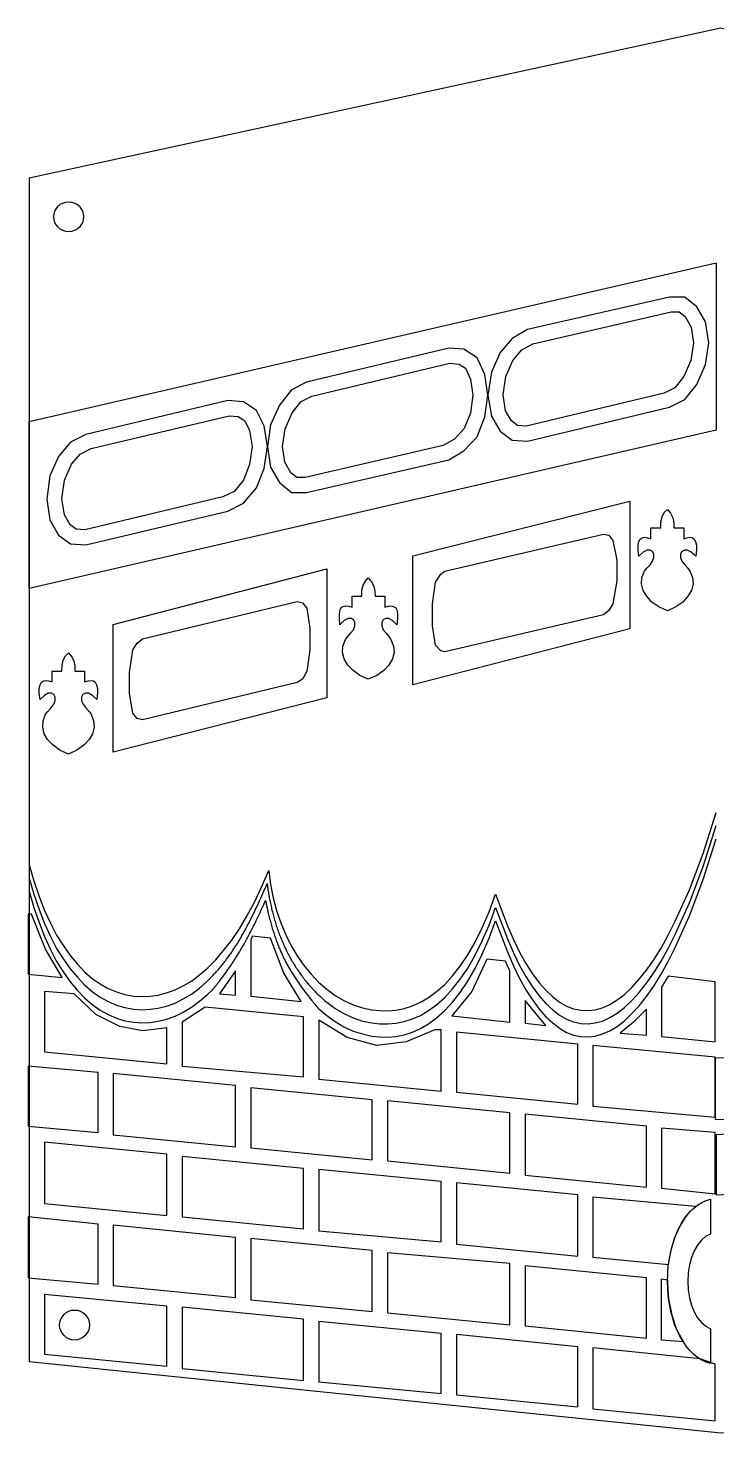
# Model space of a CAD drawing. Header units: inches. Extents: x -37.44 to -28.87, y -6.39 to 1.7.
# Drawn here: x -37.44 to -33.47, y -6.39 to 1.7 of the extents above; entities that cross this region are included whole.
import ezdxf

# ---------------------------------------------------------------- set-up
doc = ezdxf.new("R2010")
doc.units = ezdxf.units.IN
doc.layers.get('0').update_dxf_attribs({"linetype": 'CONTINUOUS'})

msp = doc.modelspace()

# ---------------------------------------------------------------- linework, layer by layer
for p, q in [((-33.7441, 0.1479), (-34.5617, -0.0401)), ((-33.6555, 0.1479), (-33.7441, 0.1479)), ((-33.5867, 0.0921), (-33.6555, 0.1479)), ((-33.5364, 0.0047), (-33.5867, 0.0921)), ((-33.5178, -0.1156), (-33.5364, 0.0047)), ((-34.5617, -0.0401), (-34.6503, -0.0904)), ((-35.0154, -0.1472), (-35.8341, -0.3418)), ((-34.9279, -0.1527), (-35.0154, -0.1472)), ((-34.8514, -0.203), (-34.9279, -0.1527)), ((-34.6503, -0.0904), (-34.7191, -0.1724)), ((-33.5364, -0.2413), (-33.5178, -0.1156)), ((-34.8077, -0.2981), (-34.8514, -0.203)), ((-34.7191, -0.1724), (-34.7694, -0.285)), ((-33.5867, -0.355), (-33.5364, -0.2413)), ((-34.7891, -0.4172), (-34.8077, -0.2981)), ((-34.7694, -0.285), (-34.7891, -0.4172)), ((-35.9205, -0.3866), (-35.9904, -0.4741)), ((-35.8341, -0.3418), (-35.9205, -0.3866)), ((-33.6555, -0.4424), (-33.5867, -0.355)), ((-36.2866, -0.449), (-37.1043, -0.6446)), ((-36.1981, -0.4555), (-36.2866, -0.449)), ((-36.1227, -0.5058), (-36.1981, -0.4555)), ((-35.9904, -0.4741), (-36.0418, -0.5878)), ((-34.8077, -0.543), (-34.7891, -0.4172)), ((-34.7891, -0.4172), (-34.7694, -0.5375)), ((-33.7441, -0.4861), (-33.6555, -0.4424)), ((-36.079, -0.5943), (-36.1227, -0.5058)), ((-34.8514, -0.6566), (-34.8077, -0.543)), ((-34.7694, -0.5375), (-34.7191, -0.6249)), ((-34.5617, -0.6818), (-33.7441, -0.4861)), ((-37.1043, -0.6446), (-37.1928, -0.6883)), ((-36.0593, -0.7135), (-36.079, -0.5943)), ((-36.0418, -0.5878), (-36.0593, -0.7135)), ((-34.7191, -0.6249), (-34.6503, -0.6763)), ((-37.1928, -0.6883), (-37.2617, -0.7703)), ((-36.079, -0.8392), (-36.0593, -0.7135)), ((-36.0593, -0.7135), (-36.0418, -0.8326)), ((-34.9279, -0.7386), (-34.8514, -0.6566)), ((-34.6503, -0.6763), (-34.5617, -0.6818)), ((-37.2617, -0.7703), (-37.312, -0.8829)), ((-35.8341, -0.978), (-35.0154, -0.7889)), ((-35.0154, -0.7889), (-34.9279, -0.7386)), ((-37.312, -0.8829), (-37.3306, -1.0163)), ((-36.1227, -0.9518), (-36.079, -0.8392)), ((-36.0418, -0.8326), (-35.9904, -0.9212)), ((-36.1981, -1.0403), (-36.1227, -0.9518)), ((-35.9904, -0.9212), (-35.9205, -0.978)), ((-37.3306, -1.0163), (-37.312, -1.1354)), ((-36.2866, -1.0851), (-36.1981, -1.0403)), ((-35.9205, -0.978), (-35.8341, -0.978)), ((-37.1043, -1.2797), (-36.2866, -1.0851)), ((-37.312, -1.1354), (-37.2617, -1.224)), ((-37.2617, -1.224), (-37.1928, -1.2732)), ((-37.1928, -1.2732), (-37.1043, -1.2797)), ((-33.5506, -3.0571), (-33.4741, -2.821)), ((-33.5506, -3.1325), (-33.4741, -2.8964)), ((-33.5506, -3.2069), (-33.4741, -2.9719)), ((-33.6293, -3.2659), (-33.5506, -3.0571)), ((-37.4311, -3.1227), (-37.4049, -3.2156)), ((-36.0932, -3.2506), (-36.0516, -3.1544)), ((-36.0516, -3.1544), (-36.0418, -3.2353)), ((-33.6293, -3.3413), (-33.5506, -3.1325)), ((-37.4311, -3.1992), (-37.4049, -3.2921)), ((-37.4049, -3.2156), (-37.3743, -3.3042)), ((-36.0418, -3.2353), (-36.0265, -3.3118)), ((-33.6293, -3.4167), (-33.5506, -3.2069)), ((-37.4311, -3.2746), (-37.4049, -3.3676)), ((-37.4049, -3.2921), (-37.3743, -3.3796)), ((-37.3743, -3.3042), (-37.3426, -3.3851)), ((-36.1347, -3.338), (-36.0932, -3.2506)), ((-36.0265, -3.3118), (-36.0068, -3.3862)), ((-34.7825, -3.3938), (-34.7454, -3.2921)), ((-34.7454, -3.2921), (-34.6776, -3.4747)), ((-33.7102, -3.4474), (-33.6293, -3.2659)), ((-37.4049, -3.3676), (-37.3743, -3.455)), ((-37.3743, -3.3796), (-37.3426, -3.4605)), ((-37.3426, -3.3851), (-37.3087, -3.4594)), ((-36.1773, -3.4178), (-36.1347, -3.338)), ((-36.0068, -3.3862), (-35.9817, -3.4572)), ((-34.8219, -3.4856), (-34.7825, -3.3938)), ((-34.7825, -3.4703), (-34.7454, -3.3686)), ((-34.7454, -3.3686), (-34.6776, -3.549)), ((-33.7102, -3.5228), (-33.6293, -3.3413)), ((-37.3743, -3.455), (-37.3426, -3.5359)), ((-37.3426, -3.4605), (-37.3087, -3.5348)), ((-37.3087, -3.4594), (-37.2737, -3.5272)), ((-36.2211, -3.4911), (-36.1773, -3.4178)), ((-35.9817, -3.4572), (-35.9543, -3.525)), ((-34.8219, -3.561), (-34.7825, -3.4703)), ((-34.7825, -3.5457), (-34.7454, -3.4441)), ((-34.7454, -3.4441), (-34.6776, -3.6244)), ((-34.6776, -3.4747), (-34.6426, -3.5534)), ((-33.7506, -3.5282), (-33.7102, -3.4474)), ((-33.7102, -3.5982), (-33.6293, -3.4167)), ((-37.3426, -3.5359), (-37.3087, -3.6102)), ((-37.3087, -3.5348), (-37.2737, -3.6037)), ((-37.2737, -3.5272), (-37.2344, -3.5895)), ((-36.3118, -3.6168), (-36.2648, -3.5567)), ((-36.2648, -3.5567), (-36.2211, -3.4911)), ((-35.9543, -3.525), (-35.9226, -3.5884)), ((-34.8634, -3.5676), (-34.8219, -3.4856)), ((-34.8219, -3.6365), (-34.7825, -3.5457)), ((-34.6776, -3.549), (-34.6426, -3.6288)), ((-34.6426, -3.5534), (-34.6076, -3.6255)), ((-33.7922, -3.6026), (-33.7506, -3.5282)), ((-33.7506, -3.6037), (-33.7102, -3.5228)), ((-37.3087, -3.6102), (-37.2737, -3.6791)), ((-37.2737, -3.6037), (-37.2344, -3.6649)), ((-37.2344, -3.5895), (-37.1961, -3.6452)), ((-36.3566, -3.6704), (-36.3118, -3.6168)), ((-35.9226, -3.5884), (-35.8877, -3.6474)), ((-34.9498, -3.7053), (-34.906, -3.6408)), ((-34.906, -3.6408), (-34.8634, -3.5676)), ((-34.8634, -3.643), (-34.8219, -3.561)), ((-34.8634, -3.7195), (-34.8219, -3.6365)), ((-34.6776, -3.6244), (-34.6426, -3.7042)), ((-34.6426, -3.6288), (-34.6076, -3.702)), ((-34.6076, -3.6255), (-34.5705, -3.6911)), ((-33.8348, -3.6693), (-33.7922, -3.6026)), ((-33.7922, -3.678), (-33.7506, -3.6037)), ((-33.7506, -3.6791), (-33.7102, -3.5982)), ((-37.2737, -3.6791), (-37.2344, -3.7403)), ((-37.2344, -3.6649), (-37.1961, -3.7206)), ((-37.1961, -3.6452), (-37.1535, -3.6944)), ((-37.1961, -3.7206), (-37.1535, -3.7698)), ((-37.1535, -3.6944), (-37.112, -3.7392)), ((-36.4506, -3.7567), (-36.4025, -3.7163)), ((-36.4025, -3.7163), (-36.3566, -3.6704)), ((-35.8877, -3.6474), (-35.8494, -3.702)), ((-35.8494, -3.702), (-35.8079, -3.7523)), ((-34.9935, -3.7622), (-34.9498, -3.7053)), ((-34.9498, -3.7819), (-34.906, -3.7174)), ((-34.906, -3.7174), (-34.8634, -3.643)), ((-34.906, -3.7928), (-34.8634, -3.7195)), ((-34.6426, -3.7042), (-34.6076, -3.7775)), ((-34.6076, -3.702), (-34.5705, -3.7665)), ((-34.5705, -3.6911), (-34.5333, -3.7502)), ((-33.8763, -3.7294), (-33.8348, -3.6693)), ((-33.8348, -3.7447), (-33.7922, -3.678)), ((-33.7922, -3.7523), (-33.7506, -3.6791)), ((-37.2344, -3.7403), (-37.1961, -3.7961)), ((-37.1961, -3.7961), (-37.1535, -3.8463)), ((-37.1535, -3.7698), (-37.112, -3.8146)), ((-37.112, -3.7392), (-37.0682, -3.7764)), ((-37.0682, -3.7764), (-37.0223, -3.8081)), ((-36.5446, -3.8201), (-36.4976, -3.7917)), ((-36.4976, -3.7917), (-36.4506, -3.7567)), ((-35.8079, -3.7523), (-35.7652, -3.7982)), ((-35.7652, -3.7982), (-35.7171, -3.8387)), ((-35.0383, -3.8114), (-34.9935, -3.7622)), ((-34.9935, -3.8376), (-34.9498, -3.7819)), ((-34.9498, -3.8573), (-34.906, -3.7928)), ((-34.6076, -3.7775), (-34.5705, -3.8431)), ((-34.5705, -3.7665), (-34.5333, -3.8256)), ((-34.5333, -3.7502), (-34.495, -3.8015)), ((-34.495, -3.8015), (-34.4568, -3.8453)), ((-33.9605, -3.8289), (-33.919, -3.7819)), ((-33.919, -3.7819), (-33.8763, -3.7294)), ((-33.8763, -3.8048), (-33.8348, -3.7447)), ((-33.8348, -3.8212), (-33.7922, -3.7523)), ((-37.1535, -3.8463), (-37.112, -3.889)), ((-37.112, -3.8146), (-37.0682, -3.8518)), ((-37.0682, -3.8518), (-37.0223, -3.8846)), ((-37.0223, -3.8081), (-36.9764, -3.8343)), ((-36.9764, -3.8343), (-36.9294, -3.854)), ((-36.9294, -3.854), (-36.8802, -3.8693)), ((-36.8802, -3.8693), (-36.831, -3.878)), ((-36.831, -3.878), (-36.7818, -3.8813)), ((-36.7818, -3.8813), (-36.7348, -3.8791)), ((-36.7348, -3.8791), (-36.6878, -3.8726)), ((-36.6878, -3.8726), (-36.6408, -3.8606)), ((-36.6408, -3.8606), (-36.5916, -3.842)), ((-36.5916, -3.842), (-36.5446, -3.8201)), ((-36.5446, -3.8944), (-36.4976, -3.8671)), ((-36.4976, -3.8671), (-36.4506, -3.8321)), ((-36.4506, -3.9076), (-36.4025, -3.8682)), ((-36.4025, -3.8682), (-36.3754, -3.8419)), ((-35.7171, -3.8387), (-35.669, -3.8748)), ((-35.669, -3.8748), (-35.6188, -3.9043)), ((-35.1312, -3.8868), (-35.0853, -3.8518)), ((-35.0853, -3.8518), (-35.0383, -3.8114)), ((-35.0383, -3.8868), (-34.9935, -3.8376)), ((-34.9935, -3.9141), (-34.9498, -3.8573)), ((-34.5705, -3.8431), (-34.5333, -3.901)), ((-34.5333, -3.8256), (-34.495, -3.877)), ((-34.495, -3.877), (-34.4568, -3.9207)), ((-34.4568, -3.8453), (-34.4163, -3.8835)), ((-34.4163, -3.8835), (-34.377, -3.913)), ((-34.0458, -3.901), (-34.002, -3.8693)), ((-34.002, -3.8693), (-33.9605, -3.8289)), ((-33.9605, -3.9043), (-33.919, -3.8584)), ((-33.919, -3.8584), (-33.8763, -3.8048)), ((-33.919, -3.9338), (-33.8763, -3.8802)), ((-33.8763, -3.8802), (-33.8348, -3.8212)), ((-37.112, -3.889), (-37.0682, -3.9272)), ((-37.0682, -3.9272), (-37.0223, -3.9589)), ((-37.0223, -3.8846), (-36.9764, -3.9097)), ((-37.0223, -3.9589), (-36.9764, -3.9852)), ((-36.9764, -3.9097), (-36.9294, -3.9305)), ((-36.9294, -3.9305), (-36.8802, -3.9447)), ((-36.8802, -3.9447), (-36.831, -3.9535)), ((-36.831, -3.9535), (-36.7818, -3.9567)), ((-36.7818, -3.9567), (-36.7348, -3.9546)), ((-36.7348, -3.9546), (-36.6878, -3.948)), ((-36.6878, -3.948), (-36.6408, -3.936)), ((-36.6408, -3.936), (-36.5916, -3.9185)), ((-36.5916, -3.9185), (-36.5446, -3.8944)), ((-36.5446, -3.971), (-36.4976, -3.9425)), ((-36.4976, -3.9425), (-36.4506, -3.9076)), ((-35.7652, -3.9502), (-35.7171, -3.9906)), ((-35.7171, -3.9141), (-35.669, -3.9502)), ((-35.669, -3.9502), (-35.6188, -3.9797)), ((-35.6188, -3.9043), (-35.5663, -3.9283)), ((-35.5663, -3.9283), (-35.5127, -3.9469)), ((-35.5127, -3.9469), (-35.4581, -3.9578)), ((-35.4581, -3.9578), (-35.4132, -3.9622)), ((-35.4132, -3.9622), (-35.3651, -3.9633)), ((-35.3651, -3.9633), (-35.3192, -3.9589)), ((-35.3192, -3.9589), (-35.2722, -3.9502)), ((-35.2722, -3.9502), (-35.2241, -3.9349)), ((-35.2241, -3.9349), (-35.1782, -3.9141)), ((-35.1782, -3.9141), (-35.1312, -3.8868)), ((-35.1782, -3.9895), (-35.1312, -3.9611)), ((-35.1312, -3.9611), (-35.0853, -3.9283)), ((-35.0853, -3.9283), (-35.0383, -3.8868)), ((-35.0853, -4.0038), (-35.0383, -3.9622)), ((-35.0383, -3.9622), (-34.9935, -3.9141)), ((-34.5333, -3.901), (-34.495, -3.9535)), ((-34.495, -3.9535), (-34.4568, -3.9972)), ((-34.4568, -3.9207), (-34.4163, -3.9578)), ((-34.4163, -3.9578), (-34.377, -3.9884)), ((-34.377, -3.913), (-34.3365, -3.936)), ((-34.3365, -3.936), (-34.2961, -3.9524)), ((-34.2961, -3.9524), (-34.2545, -3.96)), ((-34.2545, -3.96), (-34.213, -3.9622)), ((-34.213, -3.9622), (-34.1715, -3.9578)), ((-34.1715, -3.9578), (-34.1299, -3.9458)), ((-34.1299, -3.9458), (-34.0873, -3.9272)), ((-34.0873, -3.9272), (-34.0458, -3.901)), ((-34.0458, -3.9764), (-34.002, -3.9447)), ((-34.002, -3.9447), (-33.9605, -3.9043)), ((-33.9605, -3.9797), (-33.919, -3.9338)), ((-36.9764, -3.9852), (-36.9294, -4.0059)), ((-36.9294, -4.0059), (-36.8802, -4.0201)), ((-36.8802, -4.0201), (-36.831, -4.0289)), ((-36.831, -4.0289), (-36.7818, -4.0322)), ((-36.7818, -4.0322), (-36.7348, -4.03)), ((-36.7348, -4.03), (-36.6878, -4.0234)), ((-36.6878, -4.0234), (-36.6408, -4.0114)), ((-36.6408, -4.0114), (-36.5916, -3.9939)), ((-36.5916, -3.9939), (-36.5446, -3.971)), ((-35.7171, -3.9906), (-35.669, -4.0256)), ((-35.669, -4.0256), (-35.6188, -4.0551)), ((-35.6188, -3.9797), (-35.5663, -4.0038)), ((-35.5663, -4.0038), (-35.5127, -4.0223)), ((-35.5127, -4.0223), (-35.4581, -4.0333)), ((-35.4581, -4.0333), (-35.4132, -4.0387)), ((-35.4132, -4.0387), (-35.3651, -4.0387)), ((-35.3651, -4.0387), (-35.3192, -4.0344)), ((-35.3192, -4.0344), (-35.2722, -4.0256)), ((-35.2722, -4.0256), (-35.2241, -4.0103)), ((-35.2241, -4.0103), (-35.1782, -3.9895)), ((-35.1782, -4.065), (-35.1312, -4.0376)), ((-35.1312, -4.0376), (-35.0853, -4.0038)), ((-34.4568, -3.9972), (-34.4163, -4.0333)), ((-34.4163, -4.0333), (-34.377, -4.0639)), ((-34.377, -3.9884), (-34.3365, -4.0114)), ((-34.3365, -4.0114), (-34.2961, -4.0267)), ((-34.2961, -4.0267), (-34.2545, -4.0365)), ((-34.2545, -4.0365), (-34.213, -4.0376)), ((-34.213, -4.0376), (-34.1715, -4.0333)), ((-34.1715, -4.0333), (-34.1299, -4.0223)), ((-34.1299, -4.0223), (-34.0873, -4.0026)), ((-34.0873, -4.0026), (-34.0458, -3.9764)), ((-34.0458, -4.0529), (-34.002, -4.0201)), ((-34.002, -4.0201), (-33.9605, -3.9797)), ((-35.6188, -4.0551), (-35.5663, -4.0803)), ((-35.5663, -4.0803), (-35.5127, -4.0967)), ((-35.5127, -4.0967), (-35.4581, -4.1087)), ((-35.4581, -4.1087), (-35.4132, -4.1141)), ((-35.4132, -4.1141), (-35.3651, -4.1153)), ((-35.3651, -4.1153), (-35.3192, -4.1109)), ((-35.3192, -4.1109), (-35.2722, -4.101)), ((-35.2722, -4.101), (-35.2241, -4.0868)), ((-35.2241, -4.0868), (-35.1782, -4.065)), ((-34.377, -4.0639), (-34.3365, -4.0879)), ((-34.3365, -4.0879), (-34.2961, -4.1032)), ((-34.2961, -4.1032), (-34.2545, -4.112)), ((-34.2545, -4.112), (-34.213, -4.1141)), ((-34.213, -4.1141), (-34.1715, -4.1087)), ((-34.1715, -4.1087), (-34.1299, -4.0967)), ((-34.1299, -4.0967), (-34.0873, -4.0792)), ((-34.0873, -4.0792), (-34.0458, -4.0529)), ((-33.6052, -5.1012), (-33.5834, -5.0826)), ((-33.5834, -5.0826), (-33.5582, -5.0674)), ((-33.5582, -5.0674), (-33.5331, -5.0553)), ((-33.5331, -5.0553), (-33.5079, -5.0488)), ((-33.5079, -5.0488), (-33.5079, -5.2488)), ((-33.6839, -5.2051), (-33.6479, -5.1472)), ((-33.6479, -5.1472), (-33.6271, -5.122)), ((-33.6271, -5.122), (-33.6052, -5.1012)), ((-33.7145, -5.2729), (-33.6839, -5.2051)), ((-33.5079, -5.2488), (-33.5342, -5.2619)), ((-33.7364, -5.3494), (-33.7145, -5.2729)), ((-33.5823, -5.3122), (-33.6009, -5.345)), ((-33.5593, -5.2838), (-33.5823, -5.3122)), ((-33.5342, -5.2619), (-33.5593, -5.2838)), ((-33.7506, -5.4325), (-33.7364, -5.3494)), ((-33.6162, -5.3844), (-33.6282, -5.4259)), ((-33.6009, -5.345), (-33.6162, -5.3844)), ((-33.7561, -5.5221), (-33.7506, -5.4325)), ((-33.6358, -5.4718), (-33.638, -5.5221)), ((-33.6282, -5.4259), (-33.6358, -5.4718)), ((-33.7889, -5.5079), (-33.755, -5.5123)), ((-33.7889, -5.8599), (-33.7889, -5.5079)), ((-33.755, -5.5123), (-33.7561, -5.5221)), ((-33.7561, -5.5221), (-33.7539, -5.5724)), ((-33.7506, -5.6095), (-33.7561, -5.5221)), ((-33.7539, -5.5724), (-33.7495, -5.6216)), ((-33.638, -5.5221), (-33.6358, -5.5702)), ((-33.6358, -5.5702), (-33.6282, -5.6161)), ((-33.7364, -5.6926), (-33.7506, -5.6095)), ((-33.7495, -5.6216), (-33.7309, -5.7156)), ((-33.6282, -5.6161), (-33.6162, -5.6587)), ((-33.6162, -5.6587), (-33.6009, -5.697)), ((-33.7145, -5.7691), (-33.7364, -5.6926)), ((-33.7309, -5.7156), (-33.7025, -5.7997)), ((-33.6009, -5.697), (-33.5823, -5.7309)), ((-33.5823, -5.7309), (-33.5593, -5.7582)), ((-33.6839, -5.8369), (-33.7145, -5.7691)), ((-33.7025, -5.7997), (-33.6632, -5.8708)), ((-33.5593, -5.7582), (-33.5342, -5.7801)), ((-33.5342, -5.7801), (-33.5079, -5.7943)), ((-33.5079, -5.7943), (-33.5079, -5.9943)), ((-33.6632, -5.8708), (-33.7889, -5.8599)), ((-33.6479, -5.8948), (-33.6839, -5.8369)), ((-33.6271, -5.92), (-33.6479, -5.8948)), ((-33.6052, -5.9407), (-33.6271, -5.92)), ((-33.5834, -5.9593), (-33.6052, -5.9407)), ((-33.5582, -5.9746), (-33.5834, -5.9593)), ((-33.5331, -5.9867), (-33.5582, -5.9746)), ((-33.5079, -5.9943), (-33.5331, -5.9867))]:
    msp.add_line(p, q)
for points in [[(-28.8743, -6.1659), (-28.8743, 0.5174), (-33.4478, 1.6968), (-37.4311, 0.8333), (-37.4311, -5.9823), (-33.4478, -6.3944)], [(-37.1874, 0.5261), (-37.2049, 0.5239), (-37.2213, 0.5261), (-37.2377, 0.5316), (-37.253, 0.5392), (-37.265, 0.5501), (-37.2748, 0.5622), (-37.2836, 0.5764), (-37.2879, 0.5928), (-37.2901, 0.6103), (-37.2879, 0.6267), (-37.2836, 0.6431), (-37.2748, 0.6584), (-37.265, 0.6715), (-37.253, 0.6824), (-37.2377, 0.689), (-37.2213, 0.6944), (-37.2049, 0.6955), (-37.1874, 0.6944), (-37.171, 0.689), (-37.1557, 0.6824), (-37.1426, 0.6715), (-37.1338, 0.6584), (-37.1251, 0.6431), (-37.1207, 0.6267), (-37.1185, 0.6103), (-37.1207, 0.5928), (-37.1251, 0.5764), (-37.1338, 0.5622), (-37.1426, 0.5501), (-37.1557, 0.5392), (-37.171, 0.5316)], [(-37.4311, -0.5681), (-33.4741, 0.3446), (-33.4741, -0.6184), (-37.4311, -1.5311)], [(-34.5311, -0.1221), (-33.7342, 0.0626), (-33.6872, 0.0626), (-33.6533, 0.0353), (-33.6194, -0.0248), (-33.6052, -0.1166), (-33.6205, -0.2172), (-33.661, -0.3101), (-33.7124, -0.3746), (-33.7747, -0.4052), (-34.5694, -0.5954), (-34.6196, -0.5922), (-34.6546, -0.5659), (-34.6874, -0.508), (-34.7016, -0.4162), (-34.6863, -0.3101), (-34.6459, -0.2183), (-34.5945, -0.1571)], [(-35.8035, -0.4238), (-35.0088, -0.2336), (-34.9552, -0.238), (-34.9192, -0.262), (-34.8907, -0.3243), (-34.8765, -0.4172), (-34.8907, -0.5211), (-34.9257, -0.6096), (-34.9815, -0.6709), (-35.0471, -0.708), (-35.8428, -0.8917), (-35.8909, -0.8917), (-35.9237, -0.8643), (-35.9587, -0.8042), (-35.9729, -0.7135), (-35.9576, -0.6118), (-35.9161, -0.5189), (-35.8658, -0.4544)], [(-37.0737, -0.7255), (-36.279, -0.5364), (-36.2276, -0.5397), (-36.1894, -0.5648), (-36.162, -0.6206), (-36.1467, -0.7135), (-36.162, -0.8162), (-36.197, -0.907), (-36.2517, -0.9715), (-36.3162, -1.0032), (-37.1109, -1.1934), (-37.1611, -1.189), (-37.1961, -1.1639), (-37.2289, -1.1059), (-37.2431, -1.0152), (-37.2278, -0.907), (-37.1885, -0.8151), (-37.1371, -0.7572)], [(-35.2219, -1.3431), (-33.9714, -1.0272), (-33.9714, -1.764), (-35.2219, -2.0853)], [(-33.8512, -1.1813), (-33.7943, -1.1813), (-33.7933, -1.1475), (-33.7867, -1.1179), (-33.7736, -1.0939), (-33.7561, -1.0753), (-33.7375, -1.0972), (-33.7244, -1.1234), (-33.7189, -1.1518), (-33.7189, -1.1813), (-33.6621, -1.1813), (-33.6621, -1.2447), (-33.6435, -1.2382), (-33.626, -1.236), (-33.6118, -1.2382), (-33.6009, -1.2469), (-33.5932, -1.2611), (-33.5888, -1.2819), (-33.5888, -1.3092), (-33.5921, -1.3453), (-33.6184, -1.3213), (-33.6402, -1.3103), (-33.6577, -1.3092), (-33.6719, -1.318), (-33.6796, -1.3322), (-33.6796, -1.3519), (-33.6719, -1.3726), (-33.6533, -1.3956), (-33.6391, -1.4131), (-33.626, -1.4306), (-33.6107, -1.4677), (-33.6074, -1.5049), (-33.6173, -1.5421), (-33.638, -1.576), (-33.6675, -1.6087), (-33.708, -1.6361), (-33.7561, -1.6601), (-33.8053, -1.6361), (-33.8457, -1.6087), (-33.8752, -1.576), (-33.896, -1.5421), (-33.9058, -1.5049), (-33.9026, -1.4677), (-33.8873, -1.4306), (-33.8741, -1.4131), (-33.8578, -1.3956), (-33.8414, -1.3726), (-33.8337, -1.3519), (-33.8337, -1.3322), (-33.8414, -1.318), (-33.8545, -1.3092), (-33.8731, -1.3103), (-33.8949, -1.3213), (-33.9201, -1.3453), (-33.9244, -1.3092), (-33.9244, -1.2819), (-33.9201, -1.2611), (-33.9124, -1.2469), (-33.9015, -1.2382), (-33.8862, -1.236), (-33.8698, -1.2382), (-33.8512, -1.2447)], [(-35.0372, -1.4306), (-34.1245, -1.2174), (-34.0939, -1.224), (-34.0698, -1.2546), (-34.0469, -1.3672), (-34.0469, -1.4874), (-34.0698, -1.6197), (-34.0939, -1.6569), (-34.1245, -1.682), (-35.0372, -1.8962), (-35.0613, -1.8897), (-35.0908, -1.858), (-35.1094, -1.7454), (-35.1094, -1.6197), (-35.0908, -1.494), (-35.0613, -1.4492)], [(-36.948, -1.7388), (-35.7171, -1.4185), (-35.7171, -2.1608), (-36.948, -2.4745)], [(-35.5717, -1.576), (-35.516, -1.576), (-35.5149, -1.541), (-35.5072, -1.5126), (-35.4952, -1.4896), (-35.4788, -1.4688), (-35.4592, -1.4929), (-35.4471, -1.5169), (-35.4406, -1.5454), (-35.4395, -1.576), (-35.3837, -1.576), (-35.3837, -1.6383), (-35.3641, -1.6328), (-35.3487, -1.6306), (-35.3335, -1.6339), (-35.3225, -1.6404), (-35.3149, -1.6547), (-35.3105, -1.6765), (-35.3105, -1.7039), (-35.3138, -1.7399), (-35.34, -1.7159), (-35.3608, -1.7039), (-35.3794, -1.7039), (-35.3936, -1.7115), (-35.4012, -1.7268), (-35.4012, -1.7465), (-35.3936, -1.7683), (-35.3761, -1.7891), (-35.3608, -1.8077), (-35.3477, -1.8252), (-35.3324, -1.8624), (-35.3291, -1.8995), (-35.3389, -1.9356), (-35.3597, -1.9717), (-35.3892, -2.0034), (-35.4285, -2.0318), (-35.4788, -2.0537), (-35.5269, -2.0318), (-35.5663, -2.0034), (-35.5969, -1.9717), (-35.6177, -1.9356), (-35.6275, -1.8995), (-35.6242, -1.8624), (-35.6089, -1.8252), (-35.5958, -1.8077), (-35.5805, -1.7891), (-35.563, -1.7683), (-35.5554, -1.7465), (-35.5554, -1.7268), (-35.563, -1.7115), (-35.5761, -1.7039), (-35.5947, -1.7039), (-35.6166, -1.7159), (-35.6417, -1.7399), (-35.645, -1.7039), (-35.645, -1.6765), (-35.6406, -1.6547), (-35.6341, -1.6404), (-35.6231, -1.6339), (-35.6089, -1.6306), (-35.5914, -1.6328), (-35.5717, -1.6383)], [(-36.7796, -1.8208), (-35.8877, -1.6066), (-35.857, -1.6131), (-35.833, -1.6437), (-35.8144, -1.7585), (-35.8144, -1.8842), (-35.833, -2.0099), (-35.857, -2.0526), (-35.8877, -2.0722), (-36.7796, -2.2865), (-36.8092, -2.2799), (-36.8343, -2.2493), (-36.8529, -2.1356), (-36.8529, -2.0154), (-36.8343, -1.8842), (-36.8092, -1.846)], [(-37.3, -2.0066), (-37.2431, -2.0066), (-37.242, -1.9717), (-37.2355, -1.9432), (-37.2223, -1.9192), (-37.2049, -1.9006), (-37.1874, -1.9225), (-37.1743, -1.9476), (-37.1677, -1.976), (-37.1677, -2.0066), (-37.112, -2.0066), (-37.112, -2.0689), (-37.0923, -2.0624), (-37.0748, -2.0602), (-37.0617, -2.0635), (-37.0507, -2.0711), (-37.0431, -2.0853), (-37.0387, -2.1072), (-37.0376, -2.1345), (-37.042, -2.1706), (-37.0671, -2.1466), (-37.089, -2.1345), (-37.1076, -2.1345), (-37.1218, -2.1422), (-37.1294, -2.1575), (-37.1294, -2.1772), (-37.1207, -2.1979), (-37.1032, -2.2198), (-37.0868, -2.2384), (-37.0748, -2.2548), (-37.0606, -2.293), (-37.0573, -2.3291), (-37.0671, -2.3674), (-37.0868, -2.4013), (-37.1174, -2.4341), (-37.1568, -2.4614), (-37.2049, -2.4843), (-37.254, -2.4614), (-37.2934, -2.4341), (-37.3251, -2.4013), (-37.3448, -2.3674), (-37.3535, -2.3291), (-37.3513, -2.293), (-37.3371, -2.2548), (-37.324, -2.2384), (-37.3076, -2.2198), (-37.2901, -2.1979), (-37.2825, -2.1772), (-37.2825, -2.1575), (-37.2901, -2.1422), (-37.3032, -2.1345), (-37.3218, -2.1345), (-37.3437, -2.1466), (-37.3688, -2.1706), (-37.3732, -2.1345), (-37.3732, -2.1072), (-37.3688, -2.0853), (-37.3612, -2.0711), (-37.3491, -2.0635), (-37.336, -2.0602), (-37.3196, -2.0624), (-37.3, -2.0689)], [(-37.418, -3.4069), (-37.4377, -3.4069), (-37.4377, -3.7523), (-37.242, -3.7709), (-37.3371, -3.608)], [(-36.0418, -3.5446), (-36.1478, -3.5326), (-36.1544, -3.5567), (-36.1544, -3.878), (-35.8647, -3.9097), (-35.9653, -3.7469)], [(-34.6874, -3.6769), (-34.7956, -3.6649), (-34.8831, -3.8529), (-34.9968, -3.9917), (-34.6634, -4.0289), (-34.6634, -3.7337)], [(-36.2429, -3.8726), (-36.2429, -3.7337), (-36.3358, -3.866)], [(-33.4806, -3.7961), (-33.7506, -3.7644), (-33.7889, -3.8278), (-33.7889, -4.1109), (-33.4806, -4.1426)], [(-37.1732, -3.866), (-37.3426, -3.8529), (-37.3426, -4.1994), (-36.6386, -4.2683), (-36.6386, -4.0606), (-36.7775, -4.0792), (-36.9097, -4.054), (-37.0475, -3.9852)], [(-35.8516, -3.9972), (-36.4178, -3.9414), (-36.5501, -4.0289), (-36.5501, -4.2814), (-35.8516, -4.3437)], [(-34.5748, -4.0354), (-34.4557, -4.0475), (-34.5748, -3.9032)], [(-33.8763, -4.1043), (-33.8763, -3.9546), (-33.9518, -4.0289), (-34.0272, -4.0923)], [(-35.0591, -4.0737), (-35.0962, -4.0737), (-35.2602, -4.1426), (-35.4297, -4.1622), (-35.6002, -4.1174), (-35.7641, -4.0169), (-35.7641, -4.3568), (-35.0591, -4.4257)], [(-34.272, -4.1557), (-34.9705, -4.0857), (-34.9705, -4.4322), (-34.272, -4.5011)], [(-33.4806, -4.2311), (-34.1846, -4.1622), (-34.1846, -4.5131), (-33.4806, -4.5755)], [(-37.0343, -4.3186), (-37.4377, -4.2814), (-37.4377, -4.6268), (-37.0343, -4.664)], [(-33.0718, -4.2246), (-33.4806, -4.2366), (-33.4806, -4.5886), (-32.9286, -4.5711), (-32.9286, -4.4891), (-33.0718, -4.4891)], [(-36.2429, -4.394), (-36.9469, -4.3251), (-36.9469, -4.6771), (-36.2429, -4.746)], [(-35.4559, -4.476), (-36.1544, -4.4071), (-36.1544, -4.7525), (-35.4559, -4.8225)], [(-34.6634, -4.5514), (-35.3673, -4.4825), (-35.3673, -4.828), (-34.6634, -4.8979)], [(-33.8763, -4.6268), (-34.5748, -4.558), (-34.5748, -4.9099), (-33.8763, -4.9799)], [(-33.4806, -4.664), (-33.7889, -4.6399), (-33.7889, -4.9854), (-33.4806, -5.0171)], [(-32.7187, -4.6334), (-33.4741, -4.6771), (-33.4741, -5.0236), (-32.7187, -4.9854)], [(-36.6386, -4.7897), (-37.3426, -4.7208), (-37.3426, -5.0728), (-36.6386, -5.1428)], [(-35.8516, -4.8717), (-36.5501, -4.8028), (-36.5501, -5.1493), (-35.8516, -5.2182)], [(-35.0591, -4.9471), (-35.7641, -4.8782), (-35.7641, -5.2313), (-35.0591, -5.2936)], [(-34.272, -5.0236), (-34.9705, -4.9537), (-34.9705, -5.3067), (-34.272, -5.3756)], [(-33.5932, -5.0903), (-34.1846, -5.0357), (-34.1846, -5.3822), (-33.7495, -5.4237), (-33.7408, -5.3701), (-33.7288, -5.3188), (-33.7134, -5.2707), (-33.6949, -5.2259), (-33.673, -5.1854), (-33.649, -5.1482), (-33.6227, -5.1176)], [(-37.0343, -5.1931), (-37.4377, -5.1493), (-37.4377, -5.5013), (-37.0343, -5.5385)], [(-36.2429, -5.2685), (-36.9469, -5.1985), (-36.9469, -5.5451), (-36.2429, -5.6139)], [(-35.4559, -5.3439), (-36.1544, -5.2751), (-36.1544, -5.627), (-35.4559, -5.6959)], [(-34.6634, -5.4193), (-35.3673, -5.357), (-35.3673, -5.7025), (-34.6634, -5.7724)], [(-33.8763, -5.5013), (-34.5748, -5.4325), (-34.5748, -5.7779), (-33.8763, -5.8478)], [(-36.6386, -5.6653), (-37.3426, -5.5964), (-37.3426, -5.9407), (-36.6386, -6.0107)], [(-37.1524, -5.8577), (-37.1699, -5.8599), (-37.1874, -5.8577), (-37.2038, -5.8522), (-37.218, -5.8446), (-37.23, -5.8336), (-37.2409, -5.8205), (-37.2497, -5.8063), (-37.254, -5.791), (-37.2562, -5.7735), (-37.254, -5.756), (-37.2497, -5.7396), (-37.2409, -5.7254), (-37.23, -5.7123), (-37.218, -5.7014), (-37.2038, -5.6937), (-37.1874, -5.6882), (-37.1699, -5.6871), (-37.1524, -5.6882), (-37.1371, -5.6937), (-37.1218, -5.7014), (-37.1087, -5.7123), (-37.0988, -5.7254), (-37.0901, -5.7396), (-37.0857, -5.756), (-37.0835, -5.7735), (-37.0857, -5.791), (-37.0901, -5.8063), (-37.0988, -5.8205), (-37.1087, -5.8336), (-37.1218, -5.8446), (-37.1371, -5.8522)], [(-35.8516, -5.7396), (-36.5501, -5.6708), (-36.5501, -6.0227), (-35.8516, -6.0927)], [(-35.0591, -5.8216), (-35.7641, -5.7527), (-35.7641, -6.0993), (-35.0591, -6.1681)], [(-34.272, -5.8981), (-34.9705, -5.8282), (-34.9705, -6.1747), (-34.272, -6.2435)], [(-33.5681, -5.967), (-34.1846, -5.9036), (-34.1846, -6.2567), (-33.4806, -6.3255), (-33.4806, -5.9987)]]:
    msp.add_lwpolyline(points, close=True)
for points, knots in [([(-36.4506, -3.8321), (-36.4506, -3.8321), (-36.4506, -3.8321), (-36.4506, -3.8321), (-36.4506, -3.8321), (-36.4505, -3.8321), (-36.4505, -3.832), (-36.4504, -3.832), (-36.4503, -3.8319), (-36.4502, -3.8318), (-36.45, -3.8317), (-36.4499, -3.8315), (-36.4497, -3.8313), (-36.4494, -3.8311), (-36.4491, -3.8309), (-36.4487, -3.8306), (-36.4482, -3.8301), (-36.4476, -3.8296), (-36.4469, -3.829), (-36.4461, -3.8283), (-36.4454, -3.8277), (-36.4444, -3.8269), (-36.4432, -3.8258), (-36.4417, -3.8245), (-36.4402, -3.8233), (-36.4383, -3.8216), (-36.4358, -3.8194), (-36.4329, -3.8169), (-36.43, -3.8143), (-36.4271, -3.8117), (-36.4242, -3.8091), (-36.4204, -3.8057), (-36.4157, -3.8013), (-36.4101, -3.7961), (-36.4045, -3.7908), (-36.399, -3.7854), (-36.3936, -3.7801), (-36.3882, -3.7747), (-36.3811, -3.7675), (-36.3723, -3.7584), (-36.362, -3.7474), (-36.3519, -3.7362), (-36.342, -3.7249), (-36.3323, -3.7135), (-36.3195, -3.6982), (-36.3041, -3.6787), (-36.2862, -3.6549), (-36.269, -3.6308), (-36.2524, -3.6062), (-36.2364, -3.5812), (-36.2209, -3.5559), (-36.2058, -3.5303), (-36.1864, -3.4956), (-36.163, -3.4515), (-36.1364, -3.3976), (-36.1107, -3.3427), (-36.0856, -3.2871), (-36.0692, -3.2497), (-36.061, -3.2309)], [0, 0, 0, 0, 0.000038, 0.000077, 0.000155, 0.00031, 0.000466, 0.000621, 0.000932, 0.001242, 0.001863, 0.002485, 0.003106, 0.003727, 0.004969, 0.00621, 0.007452, 0.009934, 0.012415, 0.014896, 0.017375, 0.019854, 0.024808, 0.029759, 0.034706, 0.039649, 0.049525, 0.059387, 0.069235, 0.07907, 0.088892, 0.0987, 0.11828, 0.13781, 0.157293, 0.176732, 0.196127, 0.215481, 0.234796, 0.273314, 0.311696, 0.349956, 0.388106, 0.426159, 0.464127, 0.539852, 0.61537, 0.690758, 0.766086, 0.841416, 0.916802, 0.992292, 1.067926, 1.219755, 1.372505, 1.52631, 1.681248, 1.837354, 1.837354, 1.837354, 1.837354]), ([(-36.061, -3.2309), (-36.061, -3.2309), (-36.061, -3.2309), (-36.061, -3.231), (-36.061, -3.231), (-36.061, -3.231), (-36.061, -3.2311), (-36.061, -3.2312), (-36.061, -3.2313), (-36.061, -3.2315), (-36.0609, -3.2317), (-36.0609, -3.2319), (-36.0609, -3.2322), (-36.0608, -3.2325), (-36.0608, -3.233), (-36.0607, -3.2335), (-36.0606, -3.2341), (-36.0605, -3.235), (-36.0604, -3.236), (-36.0603, -3.237), (-36.0601, -3.2381), (-36.06, -3.2394), (-36.0597, -3.2411), (-36.0595, -3.2431), (-36.0592, -3.2452), (-36.0588, -3.2479), (-36.0584, -3.2513), (-36.0578, -3.2554), (-36.0572, -3.2594), (-36.0566, -3.2635), (-36.056, -3.2676), (-36.0552, -3.273), (-36.0541, -3.2797), (-36.0528, -3.2879), (-36.0514, -3.296), (-36.05, -3.3041), (-36.0481, -3.3148), (-36.0455, -3.3283), (-36.0422, -3.3444), (-36.0387, -3.3604), (-36.035, -3.3764), (-36.0311, -3.3924), (-36.027, -3.4083), (-36.0212, -3.4294), (-36.0135, -3.4555), (-36.0034, -3.4867), (-35.9925, -3.5174), (-35.9806, -3.5478), (-35.9679, -3.5778), (-35.9498, -3.6171), (-35.9248, -3.6652), (-35.8912, -3.7206), (-35.8537, -3.7736), (-35.8193, -3.8154), (-35.7898, -3.8473), (-35.7666, -3.8705), (-35.7424, -3.8928), (-35.7257, -3.9071), (-35.7171, -3.9141)], [0, 0, 0, 0, 0.00004, 0.000081, 0.000163, 0.000326, 0.000489, 0.000652, 0.000978, 0.001304, 0.001956, 0.002608, 0.00326, 0.003912, 0.005217, 0.006521, 0.007825, 0.010434, 0.013043, 0.015651, 0.01826, 0.020869, 0.026087, 0.031305, 0.036523, 0.041741, 0.052179, 0.062616, 0.073055, 0.083493, 0.093932, 0.104371, 0.125251, 0.14613, 0.16701, 0.187888, 0.208766, 0.250516, 0.292256, 0.333983, 0.375694, 0.417386, 0.459056, 0.500702, 0.583911, 0.667002, 0.749965, 0.832796, 0.915496, 0.998071, 1.162886, 1.327438, 1.492016, 1.65703, 1.739878, 1.823045, 1.906618, 1.990691, 1.990691, 1.990691, 1.990691]), ([(-36.3754, -3.8419), (-36.3754, -3.8419), (-36.3754, -3.8419), (-36.3754, -3.8418), (-36.3753, -3.8418), (-36.3753, -3.8417), (-36.3752, -3.8417), (-36.3751, -3.8416), (-36.375, -3.8414), (-36.3748, -3.8412), (-36.3746, -3.841), (-36.3744, -3.8406), (-36.3741, -3.8403), (-36.3738, -3.8399), (-36.3733, -3.8394), (-36.3728, -3.8388), (-36.3721, -3.8379), (-36.3713, -3.8369), (-36.3702, -3.8357), (-36.3692, -3.8344), (-36.3682, -3.8332), (-36.3668, -3.8315), (-36.3651, -3.8294), (-36.363, -3.8269), (-36.361, -3.8244), (-36.3583, -3.8211), (-36.3549, -3.8169), (-36.3509, -3.8119), (-36.3469, -3.8069), (-36.343, -3.8019), (-36.339, -3.7969), (-36.3338, -3.7902), (-36.3274, -3.7818), (-36.3198, -3.7717), (-36.3122, -3.7616), (-36.3048, -3.7515), (-36.2951, -3.7379), (-36.2831, -3.721), (-36.2691, -3.7005), (-36.2554, -3.6798), (-36.2421, -3.6591), (-36.2291, -3.6382), (-36.2164, -3.6172), (-36.1998, -3.589), (-36.1798, -3.5532), (-36.1566, -3.5096), (-36.1342, -3.4653), (-36.1124, -3.42), (-36.0911, -3.3739), (-36.0773, -3.3428), (-36.0704, -3.327)], [0, 0, 0, 0, 0.000064, 0.000129, 0.000258, 0.000516, 0.000774, 0.001032, 0.001547, 0.002063, 0.003095, 0.004127, 0.005158, 0.006189, 0.008251, 0.010312, 0.012373, 0.016492, 0.020609, 0.024723, 0.028835, 0.032944, 0.041156, 0.049358, 0.05755, 0.065733, 0.082071, 0.098372, 0.114639, 0.13087, 0.147068, 0.163234, 0.195471, 0.227589, 0.259595, 0.291496, 0.3233, 0.386644, 0.449684, 0.512475, 0.575074, 0.637535, 0.69991, 0.762253, 0.887042, 1.012301, 1.138414, 1.265746, 1.394648, 1.525458, 1.525458, 1.525458, 1.525458]), ([(-36.0704, -3.327), (-36.0704, -3.327), (-36.0704, -3.327), (-36.0704, -3.3271), (-36.0704, -3.3271), (-36.0704, -3.3272), (-36.0704, -3.3272), (-36.0704, -3.3273), (-36.0704, -3.3274), (-36.0703, -3.3276), (-36.0703, -3.3279), (-36.0702, -3.3281), (-36.0702, -3.3284), (-36.0701, -3.3288), (-36.07, -3.3292), (-36.0699, -3.3298), (-36.0698, -3.3305), (-36.0696, -3.3314), (-36.0694, -3.3325), (-36.0691, -3.3336), (-36.0689, -3.3346), (-36.0686, -3.3361), (-36.0683, -3.3379), (-36.0679, -3.34), (-36.0674, -3.3422), (-36.0668, -3.3451), (-36.0661, -3.3486), (-36.0652, -3.3529), (-36.0643, -3.3571), (-36.0634, -3.3613), (-36.0625, -3.3655), (-36.0613, -3.3711), (-36.0598, -3.378), (-36.058, -3.3862), (-36.0561, -3.3943), (-36.0542, -3.4024), (-36.0517, -3.413), (-36.0485, -3.4261), (-36.0445, -3.4415), (-36.0404, -3.4567), (-36.0362, -3.4717), (-36.0319, -3.4864), (-36.0276, -3.5008), (-36.0216, -3.5196), (-36.0139, -3.5426), (-36.0041, -3.5696), (-35.9938, -3.5958), (-35.9847, -3.6171), (-35.9736, -3.6421), (-35.9618, -3.6666), (-35.9472, -3.6946), (-35.9341, -3.7181), (-35.9204, -3.7414), (-35.9012, -3.7724), (-35.8753, -3.8108), (-35.8415, -3.8568), (-35.8047, -3.9034), (-35.7787, -3.9344), (-35.7652, -3.9502)], [0, 0, 0, 0, 0.000044, 0.000088, 0.000176, 0.000353, 0.00053, 0.000706, 0.00106, 0.001413, 0.00212, 0.002826, 0.003532, 0.004238, 0.005649, 0.007059, 0.008469, 0.011286, 0.0141, 0.01691, 0.019718, 0.022522, 0.028122, 0.033709, 0.039283, 0.044846, 0.055934, 0.066974, 0.077966, 0.08891, 0.099807, 0.110657, 0.132219, 0.1536, 0.174803, 0.195832, 0.21669, 0.25791, 0.29849, 0.338462, 0.377853, 0.416696, 0.455019, 0.492852, 0.567172, 0.639903, 0.711292, 0.781589, 0.816407, 0.919904, 0.988422, 1.056842, 1.125409, 1.19436, 1.334343, 1.478623, 1.628932, 1.786925, 1.786925, 1.786925, 1.786925])]:
    msp.add_open_spline(points, degree=3, knots=knots)

doc.saveas('drawing.dxf')
